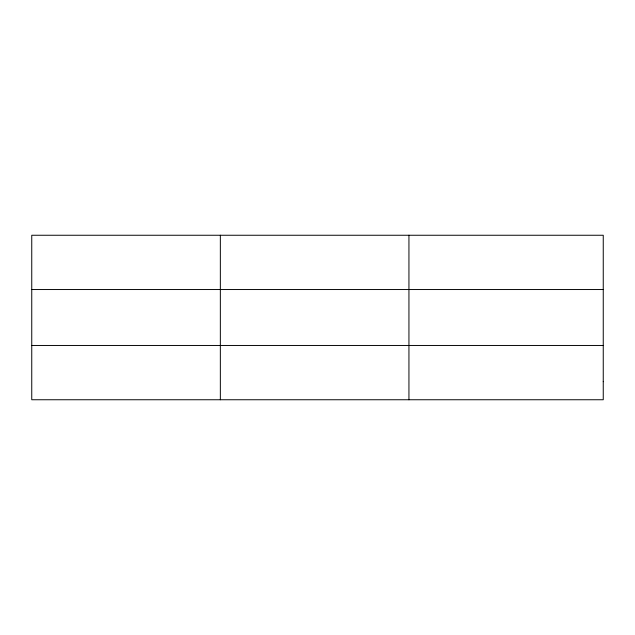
<?xml version="1.0" encoding="UTF-8"?>
<svg xmlns="http://www.w3.org/2000/svg" width="635" height="635" viewBox="0 0 635 635"><rect width="100%" height="100%" fill="white"/><g stroke="black" fill="none" stroke-linecap="round" stroke-linejoin="round"><path stroke-width="0.95" d="M220.345 399.748L220.345 235.252M408.94 399.748L408.94 235.252M31.75 289.536L603.25 289.536M31.75 345.464L603.25 345.464M603.25 381.659L603.25 399.748L31.75 399.748L31.75 235.252L603.25 235.252L603.25 381.659"/></g></svg>
